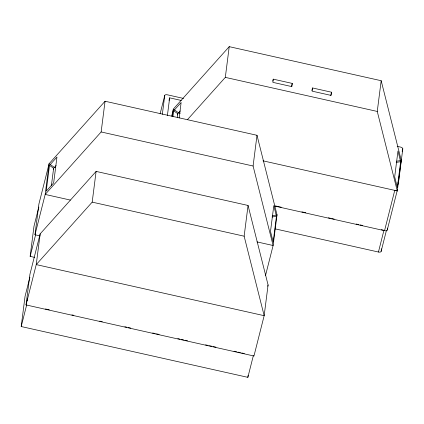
<?xml version="1.0" encoding="UTF-8"?>
<svg xmlns="http://www.w3.org/2000/svg" width="424" height="424" viewBox="0 0 424 424"><rect width="100%" height="100%" fill="white"/><g stroke="black" fill="none" stroke-linecap="round" stroke-linejoin="round"><path stroke-width="0.64" d="M253.367 355.561L247.855 377.344L21.2 326.538L25.037 296.429L29.903 277.211M34.667 257.379L30.146 256.366L33.984 226.257L38.849 207.034M26.039 304.925L29.956 274.196L40.158 233.873L96.11 171.407L248.056 205.465L268.079 284.96L264.163 315.689L253.96 356.012L26.039 304.925L36.241 264.597L40.158 233.873M40.153 235.908L34.985 234.753L38.902 204.024L49.11 163.701L105.057 101.235L257.002 135.293L277.026 214.788L273.109 245.512L265.498 275.6M27.21 300.833L27.544 298.21M49.11 163.701L45.188 194.425L34.985 234.753M49.497 165.371L46.211 191.182L53.668 182.85L56.959 157.039L49.497 165.371L53.61 168.28L51.389 185.701M248.056 205.465L244.139 236.195L264.163 315.689L36.241 264.597L92.188 202.131L96.11 171.407M70.373 200.07L45.188 194.425L101.14 131.959L105.057 101.235M162.339 114.353L164.745 95.485A2.597 1.23 14.2 0 1 167.438 94.822L183.571 98.442M167.406 115.503L169.653 97.849L181.276 100.456M172.388 116.134L173.284 109.122L229.23 46.656L381.176 80.714L401.205 160.208L397.288 190.938L262.975 160.828M172.934 116.6L173.676 110.791L181.133 102.46L179.161 117.946M177.29 117.575L177.783 113.701L180.232 110.966M187.429 119.679L225.314 77.38L229.23 46.656M256.971 241.897L273.109 245.512L253.086 166.017L257.002 135.293M273.273 79.161L272.865 82.357L291.86 86.613L292.269 83.417L273.273 79.161L272.796 81.058M247.855 377.344L248.104 375.383M276.464 216.245L273.173 242.051L270.501 231.456L273.793 205.645L276.464 216.245L272.033 216.993M312.53 87.959L312.122 91.155L331.112 95.411L331.52 92.215L312.53 87.959L311.889 90.492M397.288 190.938L377.259 111.438L381.176 80.714M275.081 228.854L378.441 252.026A2.597 1.23 14.2 0 0 381.134 251.363L381.462 248.793M274.736 206.08L384.547 230.693A2.597 1.23 14.2 0 0 387.239 230.031L387.483 228.107M400.638 161.666L397.346 187.477L394.675 176.877L397.966 151.066L400.638 161.666L396.207 162.413M397.924 184.567L398.565 182.029L402.795 148.845A2.597 1.23 14.2 0 0 400.42 147.048L397.193 146.328M30.146 256.366L35.658 234.583M53.286 169.547L53.61 168.28L56.058 165.546M21.2 326.538L26.712 304.761M160.097 113.865L164.745 95.485M169.006 100.414L169.653 97.849M171.667 116.112L173.124 110.351A2.597 1.23 14.2 0 1 173.978 109.646M177.465 114.973L177.783 113.701L173.676 110.791M291.468 86.586L292.269 83.417M276.702 216.065L277.026 214.788M267.756 286.242L268.079 284.96M330.72 95.384L331.52 92.215M402.153 151.379L402.795 148.845M400.399 163.998L401.046 161.438A2.597 1.23 14.2 0 0 400.415 160.404M378.441 252.026L383.953 230.243M384.547 230.693L394.755 190.365A2.597 1.23 14.2 0 0 396.387 190.45M381.134 251.363L386.481 230.221M387.239 230.031L397.442 189.708A2.597 1.23 14.2 0 1 397.087 190.206M396.562 161.2L400.357 160.558M272.388 215.779L276.183 215.138M225.314 77.38L377.259 111.438M180.264 113.213L178.562 112.832L174.455 109.922M101.14 131.959L253.086 166.017M275.42 205.916L281.234 207.219M301.909 211.852L305.784 212.721M328.399 217.793L330.333 218.222M331.626 218.514L334.213 219.091M356.176 224.015L358.762 224.598M360.05 224.884L362.637 225.467M381.372 229.665L383.312 230.1M55.523 167.666L54.389 167.411L50.276 164.501M92.188 202.131L244.139 236.195M45.437 308.958L49.311 309.822M71.916 314.889L73.85 315.324M99.682 321.116L102.263 321.694M124.863 326.761L126.803 327.196M128.09 327.482L130.677 328.065M152.629 332.983L155.216 333.561M156.504 333.852L159.09 334.43M177.815 338.628L179.749 339.062M181.043 339.354L183.624 339.931M184.917 340.223L187.498 340.801M205.582 344.855L208.163 345.433M209.456 345.719L212.037 346.302M213.33 346.588L215.911 347.166M233.995 351.22L236.576 351.798M237.869 352.09L240.45 352.667M241.744 352.959L244.325 353.536M398.565 182.029A2.597 1.23 14.2 0 1 397.903 182.675"/></g></svg>
